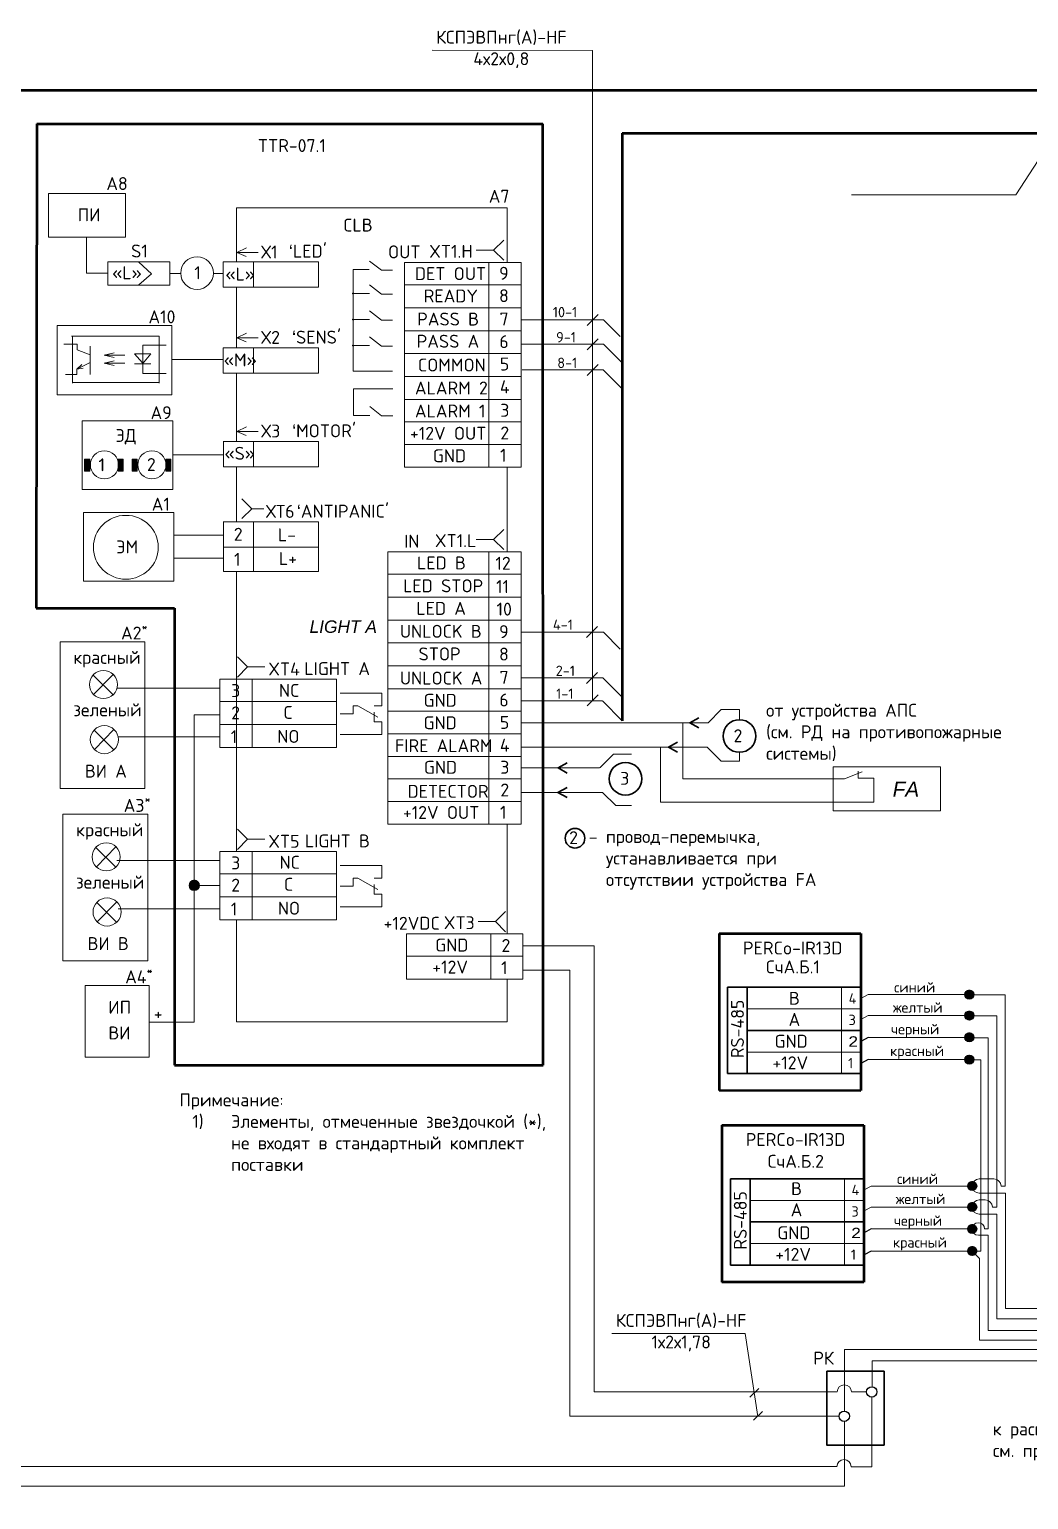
# Model space of a CAD drawing. Header units: millimetres. Extents: x -197802 to 287448, y -91833 to 169529.
# Drawn here: x 58211 to 77541, y 141078 to 169529 of the extents above; entities that cross this region are included whole.
import ezdxf

# ---------------------------------------------------------------- set-up
doc = ezdxf.new("R2010")
doc.units = ezdxf.units.MM
doc.linetypes.add('IMPORT-IMPORT-DASHED', pattern=[19.05, 12.7, -6.35])
doc.layers.add('СКУД', color=7, linetype='Continuous')
doc.layers.add('Слой 1', color=7, linetype='Continuous')
doc.styles.add('79', font='ariali.ttf', dxfattribs={"height": 1})
doc.styles.get("Standard").update_dxf_attribs({"font": 'arial.ttf'})

msp = doc.modelspace()

# ---------------------------------------------------------------- hatches: boundary and pattern name
at = {"layer": 'СКУД', "lineweight": 18, "true_color": 0x000000}
h = msp.add_hatch(color=18, dxfattribs=at)
h.dxf.hatch_style = 2
h.paths.add_polyline_path([(59377, 160980), (59279, 160980), (59279, 161213), (59377, 161213)])
h = msp.add_hatch(color=18, dxfattribs=at)
h.dxf.hatch_style = 2
h.paths.add_polyline_path([(60027, 160980), (59929, 160980), (59929, 161213), (60027, 161213)])
h = msp.add_hatch(color=18, dxfattribs=at)
h.dxf.hatch_style = 2
h.paths.add_polyline_path([(60296, 160980), (60198, 160980), (60198, 161213), (60296, 161213)])
h = msp.add_hatch(color=18, dxfattribs=at)
h.dxf.hatch_style = 2
h.paths.add_polyline_path([(60946, 160980), (60848, 160980), (60848, 161213), (60946, 161213)])
h = msp.add_hatch(dxfattribs=at)
h.set_pattern_fill('ANGLE', color=18, scale=0.924)
h.set_pattern_definition([(0, (29425.353, 194627.0783), (0, 6.45414), [4.69392, -1.76022]), (90, (29425.353, 194627.0783), (-6.45414, 4e-16), [4.69392, -1.76022])])
h.paths.add_polyline_path([(61300, 152963), (61400, 152963), (61501, 152963, -0.999967)])
h.paths.add_polyline_path([(61400, 153064, -0.414214), (61501, 152963), (61400, 152963)])
h.paths.add_polyline_path([(61400, 153064), (61400, 152963), (61300, 152963, -0.414233)])
h = msp.add_hatch(dxfattribs=at)
h.set_pattern_fill('ANGLE', color=18, scale=0.8)
h.set_pattern_definition([(0, (55932.6585, 186924.544), (0, 5.588), [4.064, -1.524]), (90, (55932.6585, 186924.544), (-5.588, 3e-16), [4.064, -1.524])])
h.paths.add_polyline_path([(76308, 150852), (76395, 150852), (76482, 150852, -0.999967)])
h.paths.add_polyline_path([(76395, 150939, -0.414214), (76482, 150852), (76395, 150852)])
h.paths.add_polyline_path([(76395, 150939), (76395, 150852), (76308, 150852, -0.414233)])
h = msp.add_hatch(dxfattribs=at)
h.set_pattern_fill('ANGLE', color=18, scale=0.8)
h.set_pattern_definition([(0, (55932.6585, 186518.299), (0, 5.588), [4.064, -1.524]), (90, (55932.6585, 186518.299), (-5.588, 3e-16), [4.064, -1.524])])
h.paths.add_polyline_path([(76308, 150446), (76395, 150446), (76482, 150446, -0.999967)])
h.paths.add_polyline_path([(76395, 150533, -0.414214), (76482, 150446), (76395, 150446)])
h.paths.add_polyline_path([(76395, 150533), (76395, 150446), (76308, 150446, -0.414233)])
h = msp.add_hatch(dxfattribs=at)
h.set_pattern_fill('ANGLE', color=18, scale=0.8)
h.set_pattern_definition([(0, (55932.6585, 186094.532), (0, 5.588), [4.064, -1.524]), (90, (55932.6585, 186094.532), (-5.588, 3e-16), [4.064, -1.524])])
h.paths.add_polyline_path([(76308, 150022), (76395, 150022), (76482, 150022, -0.999967)])
h.paths.add_polyline_path([(76395, 150109, -0.414214), (76482, 150022), (76395, 150022)])
h.paths.add_polyline_path([(76395, 150109), (76395, 150022), (76308, 150022, -0.414233)])
h = msp.add_hatch(dxfattribs=at)
h.set_pattern_fill('ANGLE', color=18, scale=0.8)
h.set_pattern_definition([(0, (55932.6585, 185666.9925), (0, 5.588), [4.064, -1.524]), (90, (55932.6585, 185666.9925), (-5.588, 3e-16), [4.064, -1.524])])
h.paths.add_polyline_path([(76308, 149594), (76395, 149594), (76482, 149594, -0.999967)])
h.paths.add_polyline_path([(76395, 149681, -0.414214), (76482, 149594), (76395, 149594)])
h.paths.add_polyline_path([(76395, 149681), (76395, 149594), (76308, 149594, -0.414233)])
h = msp.add_hatch(dxfattribs=at)
h.set_pattern_fill('ANGLE', color=18, scale=0.8)
h.set_pattern_definition([(0, (55987.561, 183218.6275), (0, 5.588), [4.064, -1.524]), (90, (55987.561, 183218.6275), (-5.588, 3e-16), [4.064, -1.524])])
h.paths.add_polyline_path([(76363, 147146), (76450, 147146), (76537, 147146, -0.999967)])
h.paths.add_polyline_path([(76450, 147233, -0.414214), (76537, 147146), (76450, 147146)])
h.paths.add_polyline_path([(76450, 147233), (76450, 147146), (76363, 147146, -0.414233)])
h = msp.add_hatch(dxfattribs=at)
h.set_pattern_fill('ANGLE', color=18, scale=0.8)
h.set_pattern_definition([(0, (55987.561, 182812.382), (0, 5.588), [4.064, -1.524]), (90, (55987.561, 182812.382), (-5.588, 3e-16), [4.064, -1.524])])
h.paths.add_polyline_path([(76363, 146740), (76450, 146740), (76537, 146740, -0.999967)])
h.paths.add_polyline_path([(76450, 146827, -0.414214), (76537, 146740), (76450, 146740)])
h.paths.add_polyline_path([(76450, 146827), (76450, 146740), (76363, 146740, -0.414233)])
h = msp.add_hatch(dxfattribs=at)
h.set_pattern_fill('ANGLE', color=18, scale=0.8)
h.set_pattern_definition([(0, (55987.561, 182388.6154), (0, 5.588), [4.064, -1.524]), (90, (55987.561, 182388.6154), (-5.588, 3e-16), [4.064, -1.524])])
h.paths.add_polyline_path([(76363, 146316), (76450, 146316), (76537, 146316, -0.999967)])
h.paths.add_polyline_path([(76450, 146403, -0.414214), (76537, 146316), (76450, 146316)])
h.paths.add_polyline_path([(76450, 146403), (76450, 146316), (76363, 146316, -0.414233)])
h = msp.add_hatch(dxfattribs=at)
h.set_pattern_fill('ANGLE', color=18, scale=0.8)
h.set_pattern_definition([(0, (55987.561, 181961.076), (0, 5.588), [4.064, -1.524]), (90, (55987.561, 181961.076), (-5.588, 3e-16), [4.064, -1.524])])
h.paths.add_polyline_path([(76363, 145888), (76450, 145888), (76537, 145888, -0.999967)])
h.paths.add_polyline_path([(76450, 145976, -0.414214), (76537, 145888), (76450, 145888)])
h.paths.add_polyline_path([(76450, 145976), (76450, 145888), (76363, 145888, -0.414233)])

# ---------------------------------------------------------------- linework, layer by layer
at = {"lineweight": 18}
for p, q in [((62218, 166079), (67453, 166079)), ((67722, 165021), (67722, 161059)), ((67453, 161059), (67453, 159422)), ((65144, 159422), (65144, 154150)), ((67722, 159422), (67722, 154150)), ((61898, 156957), (61898, 156076)), ((62218, 156957), (62218, 153623)), ((61898, 156512), (61898, 155631)), ((67453, 154150), (67453, 152030)), ((61898, 153623), (61898, 152741)), ((61898, 153178), (61898, 152296)), ((62218, 152296), (62218, 150322)), ((67760, 152029), (67760, 151148)), ((67453, 151148), (67454, 150322)), ((62218, 150322), (67454, 150322))]:
    msp.add_line(p, q, dxfattribs=at)
at = {"lineweight": 50}
for p, q in [((71553, 152030), (71553, 148993)), ((74298, 152030), (74298, 148993)), ((71608, 148324), (71608, 145287)), ((74353, 148324), (74353, 145287))]:
    msp.add_line(p, q, dxfattribs=at)
at = {"lineweight": 18}
for points in [[(66001, 169126), (69102, 169118), (69102, 156548)], [(74116, 166326), (77294, 166326), (78076, 167526)], [(69481, 144293), (72057, 144293), (72306, 142688)], [(73981, 142591), (73981, 142594)]]:
    msp.add_lwpolyline(points, dxfattribs=at)
for points in [[(60072, 165507), (58579, 165507), (58579, 166355), (60072, 166355)], [(58747, 163798), (60969, 163798), (60969, 162460), (58747, 162460)], [(60984, 160623), (59232, 160623), (59232, 161951), (60984, 161951)], [(61007, 158853), (59255, 158853), (59255, 160181), (61007, 160181)], [(58808, 157678), (60447, 157678), (60447, 154837), (58808, 154837)], [(58860, 154343), (60499, 154343), (60499, 151502), (58860, 151502)], [(59290, 151026), (60527, 151026), (60527, 149643), (59290, 149643)]]:
    msp.add_lwpolyline(points, close=True, dxfattribs=at)
at = {"layer": 'СКУД', "lineweight": 53}
for p, q in [((58352, 167700), (58344, 158326)), ((69677, 167524), (69677, 156149)), ((58344, 158326), (61015, 158326)), ((61015, 158326), (61015, 149482)), ((61015, 149482), (68153, 149482))]:
    msp.add_line(p, q, dxfattribs=at)
at = {"layer": 'СКУД', "color": 18, "lineweight": 18, "true_color": 0x000000}
for p, q in [((61962, 165019), (61962, 165029)), ((61962, 164549), (61962, 164539)), ((61962, 164539), (61964, 164539)), ((62545, 164559), (62545, 164539)), ((69212, 164014), (69000, 163801)), ((61962, 163359), (61962, 163369)), ((69212, 163544), (69000, 163331)), ((69212, 163044), (69000, 162831)), ((61962, 162888), (61962, 162879)), ((61962, 162879), (61964, 162879)), ((62545, 162898), (62545, 162879)), ((61963, 161547), (61963, 161557)), ((61963, 161076), (61963, 161067)), ((61963, 161067), (61964, 161067)), ((62546, 161086), (62546, 161067)), ((61965, 159991), (61965, 160001)), ((61965, 159521), (61965, 159530)), ((61965, 159521), (61965, 159511)), ((61965, 159511), (61966, 159511)), ((62548, 159530), (62548, 159511)), ((61965, 159050), (61965, 159040)), ((61965, 159040), (61966, 159040)), ((62548, 159060), (62548, 159040)), ((69202, 157974), (68990, 157761)), ((69202, 157084), (68990, 156871)), ((69212, 156654), (69000, 156441)), ((70987, 156110), (67725, 156110)), ((70575, 155639), (67724, 155639)), ((68439, 155236), (67722, 155236)), ((68436, 154762), (67719, 154762)), ((74439, 150022), (74306, 149949)), ((76395, 150022), (74439, 150022)), ((74494, 146316), (74361, 146243)), ((76450, 146316), (74494, 146316)), ((72321, 143227), (72151, 143058)), ((72391, 142782), (72221, 142613))]:
    msp.add_line(p, q, dxfattribs=at)
at = {"layer": 'СКУД', "color": 7, "lineweight": 20}
for p, q in [((70851, 156110), (70851, 155023)), ((70419, 155639), (70421, 155639)), ((71340, 155620), (71320, 155639)), ((68821, 155236), (69242, 155236)), ((69254, 155248), (69242, 155236)), ((70851, 155023), (70862, 155023)), ((70882, 155023), (70862, 155023)), ((69859, 154507), (69553, 154507))]:
    msp.add_line(p, q, dxfattribs=at)
at = {"layer": 'СКУД', "color": 7, "linetype": 'IMPORT-IMPORT-DASHED', "lineweight": 15}
for p, q in [((70987, 156110), (70851, 156110)), ((71947, 156188), (71947, 156171)), ((70575, 155639), (70421, 155639))]:
    msp.add_line(p, q, dxfattribs=at)
at = {"layer": 'СКУД', "color": 7, "lineweight": 18}
msp.add_line((74548, 154572), (74548, 154705), dxfattribs=at)
at = {"layer": 'СКУД', "color": 5, "lineweight": 18}
for p, q in [((74439, 150852), (74306, 150779)), ((74439, 150852), (74306, 150779)), ((76395, 150852), (74439, 150852)), ((76448, 150844), (77090, 150844)), ((77090, 150844), (77090, 150641)), ((77090, 150641), (77090, 147145)), ((74494, 147146), (74361, 147073)), ((74494, 147146), (74361, 147073)), ((76450, 147146), (74494, 147146)), ((76588, 147283), (76870, 147283)), ((77008, 147145), (77090, 147145)), ((76588, 147008), (76870, 147008)), ((77092, 146942), (77092, 144777)), ((83135, 144776), (77092, 144777))]:
    msp.add_line(p, q, dxfattribs=at)
at = {"layer": 'СКУД', "color": 40, "lineweight": 18, "true_color": 0xf8d731}
for p, q in [((74439, 150446), (74306, 150373)), ((76212, 150446), (76395, 150446)), ((76588, 146876), (76703, 146876)), ((74494, 146740), (74361, 146667)), ((76267, 146740), (76450, 146740)), ((76588, 146602), (76870, 146602)), ((76841, 146739), (76925, 146739)), ((76870, 146602), (76925, 146602)), ((76925, 146602), (76925, 144577)), ((76925, 146602), (76925, 146597)), ((83135, 144577), (76924, 144577))]:
    msp.add_line(p, q, dxfattribs=at)
at = {"layer": 'СКУД', "color": 18, "true_color": 0x000000}
for p, q in [((74439, 150022), (74306, 149949)), ((74494, 146316), (74361, 146243))]:
    msp.add_line(p, q, dxfattribs=at)
at = {"layer": 'СКУД', "color": 241, "lineweight": 18, "true_color": 0xf7abae}
for p, q in [((76757, 149872), (76757, 146315)), ((76757, 146315), (76690, 146315)), ((76570, 146195), (76758, 146195)), ((76758, 146195), (76758, 146173)), ((76758, 146173), (76758, 144353)), ((83135, 144353), (76758, 144353)), ((74512, 143761), (74512, 143266)), ((69138, 143162), (73838, 143162)), ((74114, 143162), (74407, 143162))]:
    msp.add_line(p, q, dxfattribs=at)
at = {"layer": 'СКУД', "color": 1}
for p, q in [((74439, 149594), (74306, 149521)), ((74494, 145888), (74361, 145815))]:
    msp.add_line(p, q, dxfattribs=at)
at = {"layer": 'СКУД', "color": 1, "lineweight": 18}
for p, q in [((76395, 149594), (76212, 149594)), ((76448, 149586), (76620, 149586)), ((76620, 149586), (76620, 149445)), ((76620, 145887), (76620, 149445)), ((76620, 145887), (76620, 146342)), ((76450, 145888), (76267, 145888)), ((76450, 145887), (76620, 145887)), ((76591, 145746), (76592, 144166)), ((73981, 142795), (73981, 143980)), ((83193, 144166), (76592, 144166)), ((68668, 142691), (73876, 142691))]:
    msp.add_line(p, q, dxfattribs=at)
at = {"layer": 'СКУД', "lineweight": 53}
for points in [[(50748, 168352), (93121, 168352), (93121, 160482)], [(58352, 167700), (68143, 167700)], [(68153, 149482), (68143, 167700)], [(69677, 167524), (92484, 167524), (92484, 161585)]]:
    msp.add_lwpolyline(points, dxfattribs=at)
at = {"layer": 'СКУД', "color": 18, "lineweight": 18, "true_color": 0x000000}
for points in [[(62218, 166079), (62218, 165030)], [(67453, 166079), (67453, 165022)], [(59316, 165509), (59316, 164813)], [(62412, 165300), (62225, 165214)], [(67387, 165452), (67191, 165256)], [(59731, 165029), (59731, 164578)], [(59731, 165029), (60927, 165029)], [(60329, 165025), (60574, 164800)], [(60927, 165029), (60927, 164578)], [(63801, 165029), (61959, 165029)], [(61962, 165019), (61962, 164549)], [(62225, 165214), (62637, 165214)], [(62225, 165214), (62403, 165137)], [(62545, 165029), (62545, 164559)], [(63801, 165029), (63801, 164539)], [(64791, 165045), (65020, 164867), (65238, 164867)], [(66857, 165256), (67191, 165256)], [(67191, 165256), (67387, 165060)], [(59316, 164813), (59712, 164813)], [(59712, 164813), (59731, 164813)], [(59712, 164813), (59731, 164813)], [(60574, 164800), (60329, 164584)], [(60927, 164808), (61131, 164808)], [(61770, 164804), (61962, 164804)], [(65238, 162913), (64472, 162913), (64472, 164885), (64782, 164885)], [(59731, 164578), (60907, 164578)], [(60907, 164578), (60927, 164578)], [(63801, 164539), (61964, 164539)], [(62218, 164539), (62218, 163369)], [(64791, 164586), (65020, 164408), (65238, 164408)], [(64472, 164419), (64791, 164419)], [(64472, 163914), (64791, 163914)], [(64791, 164081), (65020, 163903), (65238, 163903)], [(69316, 163910), (67724, 163910)], [(60722, 163593), (59028, 163593)], [(59044, 163593), (59044, 162683)], [(60722, 163593), (60722, 162683)], [(62412, 163648), (62225, 163562)], [(58879, 163440), (59134, 163440)], [(59134, 163440), (59134, 163330)], [(59134, 163330), (59389, 163232)], [(59385, 163397), (59385, 162848)], [(60404, 163421), (60859, 163421)], [(60404, 163421), (60404, 162872)], [(63801, 163368), (61959, 163369)], [(61962, 163359), (61962, 162888)], [(62225, 163562), (62637, 163562)], [(62225, 163562), (62403, 163485)], [(62545, 163369), (62545, 162898)], [(63801, 163368), (63801, 162878)], [(64472, 163410), (64791, 163410)], [(64791, 163578), (65020, 163399), (65238, 163399)], [(69316, 163440), (67724, 163440)], [(59130, 162954), (59373, 163076)], [(59130, 162954), (59224, 163044)], [(59848, 163268), (59659, 163225)], [(59848, 163177), (59659, 163225)], [(59848, 163115), (59659, 163072)], [(59848, 163028), (59659, 163072)], [(60055, 163225), (59691, 163225)], [(60055, 163072), (59691, 163072)], [(60244, 163248), (60557, 163248)], [(60244, 163248), (60401, 163076)], [(60244, 163056), (60561, 163056)], [(60557, 163248), (60401, 163060)], [(60973, 163143), (61962, 163143)], [(58907, 162848), (59130, 162848)], [(59130, 162954), (59248, 162974)], [(59130, 162848), (59130, 162954)], [(60404, 162872), (60859, 162872)], [(63801, 162878), (61964, 162879)], [(62218, 162878), (62218, 161557)], [(69316, 162941), (67746, 162941)], [(60722, 162699), (59060, 162699)], [(64797, 162059), (64478, 162059), (64478, 162576), (65243, 162576)], [(64797, 162229), (65025, 162051), (65243, 162051)], [(62413, 161836), (62226, 161750)], [(62226, 161750), (62638, 161750)], [(62226, 161750), (62404, 161673)], [(63802, 161557), (61959, 161557)], [(61963, 161547), (61963, 161076)], [(62546, 161557), (62546, 161086)], [(63802, 161557), (63802, 161066)], [(59377, 160980), (59279, 160980), (59279, 161213), (59377, 161213), (59377, 160980)], [(60027, 160980), (59929, 160980), (59929, 161213), (60027, 161213), (60027, 160980)], [(60296, 160980), (60198, 160980), (60198, 161213), (60296, 161213), (60296, 160980)], [(60946, 160980), (60848, 160980), (60848, 161213), (60946, 161213), (60946, 160980)], [(60984, 161294), (61965, 161294)], [(63802, 161066), (61964, 161067)], [(62218, 161067), (62218, 160001)], [(62323, 160443), (62519, 160247)], [(62519, 160257), (62323, 160061)], [(62749, 160252), (62494, 160252)], [(63804, 160001), (61961, 160001)], [(61965, 159991), (61965, 159521)], [(62548, 160001), (62548, 159530)], [(63804, 160001), (63804, 159511)], [(61011, 159740), (61965, 159740)], [(66857, 159657), (67191, 159657)], [(67387, 159853), (67191, 159657)], [(67191, 159657), (67387, 159461)], [(61965, 159521), (61965, 159050)], [(63804, 159511), (61966, 159511)], [(62548, 159530), (62548, 159060)], [(63804, 159530), (63804, 159040)], [(61011, 159294), (61965, 159294)], [(63804, 159040), (61966, 159040)], [(62218, 159040), (62218, 156957)], [(69318, 157862), (67726, 157862)], [(62234, 157388), (62430, 157192)], [(62430, 157192), (62234, 156996)], [(62763, 157192), (62430, 157192)], [(59446, 157033), (59835, 156645)], [(59830, 157047), (59453, 156660)], [(61901, 156778), (59905, 156778)], [(69307, 156983), (67715, 156983)], [(65032, 156682), (64222, 156682)], [(65032, 156437), (65032, 156682)], [(69294, 156538), (67724, 156538)], [(61896, 156267), (61400, 156267)], [(61400, 150320), (61400, 156267)], [(64474, 156285), (64222, 156285)], [(64474, 156437), (64474, 156285)], [(64566, 156437), (64474, 156437)], [(64566, 156437), (64474, 156437)], [(64949, 156217), (64566, 156437)], [(64884, 156437), (65032, 156437)], [(64884, 156437), (65032, 156437)], [(64884, 156131), (64884, 156315)], [(59463, 155968), (59852, 155579)], [(59847, 155981), (59470, 155594)], [(64884, 156131), (65032, 156131)], [(64884, 156131), (65032, 156131)], [(65032, 156131), (65032, 155887)], [(61899, 155842), (59926, 155842)], [(65032, 155887), (64222, 155887)], [(62234, 154053), (62430, 153857)], [(59499, 153698), (59888, 153310)], [(59883, 153712), (59506, 153324)], [(62430, 153857), (62234, 153661)], [(62763, 153857), (62430, 153857)], [(61901, 153444), (59905, 153444)], [(65032, 153348), (64222, 153348)], [(64474, 153103), (64474, 152950)], [(64566, 153103), (64474, 153103)], [(64566, 153103), (64474, 153103)], [(64949, 152883), (64566, 153103)], [(64884, 153103), (65032, 153103)], [(64884, 153103), (65032, 153103)], [(65032, 153103), (65032, 153348)], [(61898, 152961), (61401, 152961)], [(64474, 152950), (64222, 152950)], [(64884, 152797), (64884, 152981)], [(64884, 152797), (65032, 152797)], [(64884, 152797), (65032, 152797)], [(65032, 152797), (65032, 152552)], [(59516, 152632), (59905, 152244)], [(59900, 152646), (59523, 152259)], [(61899, 152508), (59926, 152508)], [(65032, 152552), (64222, 152552)], [(66895, 152264), (67228, 152264)], [(67424, 152460), (67228, 152264)], [(67228, 152264), (67424, 152068)], [(61400, 150320), (60527, 150320)], [(74439, 150022), (76212, 150022)], [(74494, 146316), (76267, 146316)]]:
    msp.add_lwpolyline(points, dxfattribs=at)
at = {"layer": 'СКУД', "color": 7, "lineweight": 18}
for points in [[(67099, 165021), (67099, 164584)], [(65470, 164584), (67722, 164584)], [(67099, 164584), (67099, 164139)], [(67099, 164139), (67099, 163694)], [(67099, 163694), (67099, 163258)], [(67099, 163258), (67099, 162813)], [(67099, 162813), (67099, 162368)], [(67099, 162368), (67099, 161932)], [(67099, 161932), (67099, 161495)], [(67096, 161495), (67096, 161059)], [(67099, 159422), (67099, 158985)], [(65144, 158985), (67722, 158985)], [(67099, 158985), (67099, 158540)], [(67099, 158540), (67099, 158095)], [(67099, 158095), (67099, 157659)], [(67099, 157659), (67099, 157214)], [(67099, 157214), (67099, 156769)], [(62521, 156957), (62521, 156521)], [(67099, 156769), (67099, 156333)], [(64150, 156521), (61898, 156521)], [(62521, 156521), (62521, 156076)], [(67099, 156333), (67099, 155896)], [(62521, 156076), (62521, 155631)], [(67096, 155896), (67099, 155023)], [(67099, 155023), (67099, 154587)], [(70882, 155023), (73675, 155023)], [(73675, 155023), (73980, 155023)], [(74548, 155009), (74548, 155039)], [(67096, 154587), (67096, 154150)], [(70421, 154572), (74548, 154572)], [(62521, 153623), (62521, 153186)], [(64150, 153186), (61898, 153186)], [(62521, 153186), (62521, 152741)], [(62521, 152741), (62521, 152296)], [(67137, 152029), (67137, 151593)], [(65508, 151593), (67760, 151593)], [(67137, 151593), (67137, 151148)]]:
    msp.add_lwpolyline(points, dxfattribs=at)
at = {"layer": 'СКУД', "color": 7, "lineweight": 20}
for points in [[(69638, 163585), (69316, 163910)], [(69676, 163075), (69315, 163440)], [(69697, 162553), (69314, 162940)], [(69640, 157537), (69318, 157862)], [(69668, 156618), (69307, 156983)], [(69678, 156150), (69296, 156537)], [(71340, 156110), (71595, 156365)], [(71595, 156365), (71947, 156365)], [(71947, 156188), (71947, 156365)], [(70987, 156110), (71340, 156110)], [(70421, 155639), (70421, 154572)], [(70575, 155639), (71320, 155639)], [(69254, 155248), (69509, 155503)], [(69509, 155503), (69862, 155503)], [(71340, 155620), (71595, 155365)], [(71595, 155365), (71947, 155365)], [(71947, 155365), (71947, 155539)], [(68439, 155236), (68821, 155236)], [(68436, 154762), (69298, 154762)], [(69298, 154762), (69553, 154507)]]:
    msp.add_lwpolyline(points, dxfattribs=at)
at = {"layer": 'СКУД', "color": 7, "lineweight": 30}
for points in [[(70987, 156110), (71163, 156208)], [(70987, 156110), (71163, 156012)], [(70575, 155639), (70752, 155737)], [(70575, 155639), (70752, 155541)], [(68439, 155236), (68615, 155334)], [(68439, 155236), (68615, 155137)], [(68436, 154762), (68612, 154860)], [(68436, 154762), (68612, 154664)]]:
    msp.add_lwpolyline(points, dxfattribs=at)
at = {"layer": 'СКУД', "color": 7, "lineweight": 50}
for points in [[(71553, 152030), (74296, 152030)], [(74296, 148991), (71553, 148992)], [(71608, 148324), (74351, 148324)], [(74351, 145285), (71608, 145286)]]:
    msp.add_lwpolyline(points, dxfattribs=at)
at = {"layer": 'СКУД', "color": 241, "lineweight": 18, "true_color": 0xf7abae}
for points in [[(73835, 141716), (73835, 141716), (50207, 141716), (50207, 151826), (48831, 151826)], [(67760, 151793), (69138, 151793)], [(69138, 151793), (69138, 143162)], [(76448, 150014), (76757, 150014), (76757, 149872)], [(88160, 141081), (88160, 143761), (74512, 143761)], [(74509, 143060), (74509, 141714), (74112, 141714)]]:
    msp.add_lwpolyline(points, dxfattribs=at)
at = {"layer": 'СКУД', "color": 1, "lineweight": 18}
for points in [[(73981, 142594), (73981, 141335), (49746, 141335), (49746, 151325), (48826, 151325)], [(67760, 151323), (68668, 151323)], [(68668, 151323), (68668, 142691)], [(74439, 149594), (76212, 149594)], [(74494, 145888), (76267, 145888)], [(76450, 145887), (76591, 145746)], [(88673, 141078), (88673, 143980), (73981, 143980)]]:
    msp.add_lwpolyline(points, dxfattribs=at)
at = {"layer": 'СКУД', "color": 7, "lineweight": 35}
for points in [[(71718, 150993), (71718, 149321)], [(71718, 150993), (74285, 150993)], [(72099, 150157), (72099, 150988)], [(71904, 150543), (71904, 150536)], [(72099, 150157), (74285, 150157)], [(74285, 150157), (72099, 150157)], [(72099, 149321), (72099, 150152)], [(74285, 149321), (71718, 149321)], [(71773, 147287), (71773, 145616)], [(71773, 147287), (74340, 147287)], [(72154, 146451), (72154, 147283)], [(71959, 146837), (71959, 146830)], [(72154, 146451), (74340, 146451)], [(74340, 146451), (72154, 146451)], [(72154, 145615), (72154, 146447)], [(74340, 145616), (71773, 145616)]]:
    msp.add_lwpolyline(points, dxfattribs=at)
at = {"layer": 'СКУД', "color": 7, "lineweight": 9}
for points in [[(73923, 150994), (73923, 150163)], [(74285, 150573), (72102, 150573)], [(73923, 150158), (73923, 149327)], [(74285, 149737), (72102, 149737)], [(73978, 147288), (73978, 146457)], [(74340, 146867), (72157, 146867)], [(73978, 146452), (73978, 145621)], [(74340, 146031), (72157, 146031)]]:
    msp.add_lwpolyline(points, dxfattribs=at)
at = {"layer": 'СКУД', "color": 5, "lineweight": 18}
for points in [[(74439, 150852), (76212, 150852)], [(74494, 147146), (76267, 147146)], [(77008, 147145), (77090, 147145)], [(76870, 147008), (77092, 147008), (77092, 146942)]]:
    msp.add_lwpolyline(points, dxfattribs=at)
at = {"layer": 'СКУД', "color": 40, "lineweight": 18, "true_color": 0xf8d731}
for points in [[(74439, 150446), (76212, 150446)], [(76448, 150437), (76925, 150437)], [(76925, 146739), (76925, 150437), (76924, 150437)], [(74494, 146740), (76267, 146740)]]:
    msp.add_lwpolyline(points, dxfattribs=at)
at = {"layer": 'СКУД', "color": 7, "lineweight": 35}
msp.add_lwpolyline([(73635, 143563), (74746, 143563), (74746, 142133), (73635, 142133)], close=True, dxfattribs=at)
at = {"layer": 'СКУД', "color": 18, "lineweight": 18, "true_color": 0x000000}
for radius in [101, 34.3]:
    msp.add_circle((61400, 152963), radius, dxfattribs=at)
at = {"layer": 'СКУД', "color": 18, "true_color": 0x000000}
for centre, radius in [((76395, 150852), 87.1), ((76395, 150446), 87.1), ((76395, 150022), 87.1), ((76395, 149594), 87.1), ((76450, 147146), 87.1), ((76450, 146740), 87.1), ((76450, 146316), 87.1), ((76450, 145888), 87.1), ((74507, 143162), 101), ((73976, 142691), 101)]:
    msp.add_circle(centre, radius, dxfattribs=at)
at = {"layer": 'СКУД', "color": 7, "lineweight": 18}
for centre in [(76395, 150852), (76395, 150446), (76395, 150022), (76395, 149594), (76450, 147146), (76450, 146740), (76450, 146316), (76450, 145888)]:
    msp.add_circle(centre, 29.7, dxfattribs=at)
at = {"layer": 'СКУД', "color": 5, "lineweight": 18}
for centre, start, end in [((76588, 147145), 90, 180), ((76588, 147146), 180, 270), ((76870, 147145), 0, 90)]:
    msp.add_arc(centre, 138, start, end, dxfattribs=at)
at = {"layer": 'СКУД', "color": 40, "lineweight": 18, "true_color": 0xf8d731}
for centre, start, end in [((76588, 146739), 90, 180), ((76703, 146739), 0, 90), ((76588, 146740), 180, 270)]:
    msp.add_arc(centre, 138, start, end, dxfattribs=at)
at = {"layer": 'СКУД', "color": 241, "lineweight": 18, "true_color": 0xf7abae}
for centre, radius, start, end in [((76570, 146315), 120, 0, 180), ((76570, 146315), 120, 180, 270), ((73976, 143162), 138, 0, 180), ((73971, 141714), 138, 0, 180)]:
    msp.add_arc(centre, radius, start, end, dxfattribs=at)
at = {"layer": 'СКУД', "color": 18, "lineweight": 18, "true_color": 0x000000}
for points in [[(61770, 164813), (61770, 164639), (61629, 164497), (61454, 164497), (61279, 164497), (61138, 164639), (61138, 164813), (61138, 164988), (61279, 165129), (61454, 165129), (61629, 165129), (61770, 164988), (61770, 164813)], [(64484, 164419), (64484, 164413), (64479, 164409), (64472, 164409), (64466, 164409), (64461, 164413), (64461, 164419), (64461, 164424), (64466, 164429), (64472, 164429), (64479, 164429), (64484, 164424), (64484, 164419)], [(64484, 163914), (64484, 163908), (64479, 163904), (64472, 163904), (64466, 163904), (64461, 163908), (64461, 163914), (64461, 163919), (64466, 163923), (64472, 163923), (64479, 163923), (64484, 163919), (64484, 163914)], [(64484, 163410), (64484, 163405), (64479, 163400), (64472, 163400), (64466, 163400), (64461, 163405), (64461, 163410), (64461, 163415), (64466, 163420), (64472, 163420), (64479, 163420), (64484, 163415), (64484, 163410)], [(59934, 161102), (59934, 160952), (59812, 160830), (59662, 160830), (59511, 160830), (59390, 160952), (59390, 161102), (59390, 161253), (59511, 161374), (59662, 161374), (59812, 161374), (59934, 161253), (59934, 161102)], [(60853, 161102), (60853, 160952), (60731, 160830), (60581, 160830), (60430, 160830), (60309, 160952), (60309, 161102), (60309, 161253), (60430, 161374), (60581, 161374), (60731, 161374), (60853, 161253), (60853, 161102)], [(60704, 159508), (60704, 159166), (60423, 158890), (60076, 158890), (59730, 158890), (59449, 159166), (59449, 159508), (59449, 159849), (59730, 160125), (60076, 160125), (60423, 160125), (60704, 159849), (60704, 159508)], [(59916, 156851), (59916, 156701), (59794, 156579), (59644, 156579), (59494, 156579), (59372, 156701), (59372, 156851), (59372, 157001), (59494, 157123), (59644, 157123), (59794, 157123), (59916, 157001), (59916, 156851)], [(59933, 155785), (59933, 155635), (59811, 155513), (59661, 155513), (59511, 155513), (59389, 155635), (59389, 155785), (59389, 155935), (59511, 156057), (59661, 156057), (59811, 156057), (59933, 155935), (59933, 155785)], [(59969, 153516), (59969, 153365), (59847, 153244), (59697, 153244), (59547, 153244), (59425, 153365), (59425, 153516), (59425, 153666), (59547, 153788), (59697, 153788), (59847, 153788), (59969, 153666), (59969, 153516)], [(59986, 152450), (59986, 152299), (59864, 152178), (59714, 152178), (59563, 152178), (59442, 152299), (59442, 152450), (59442, 152600), (59563, 152722), (59714, 152722), (59864, 152722), (59986, 152600), (59986, 152450)]]:
    msp.add_open_spline(points, degree=3, knots=[0, 0, 0, 0, 1, 1, 1, 2, 2, 2, 3, 3, 3, 4, 4, 4, 4], dxfattribs=at)
at = {"layer": 'СКУД', "color": 7, "lineweight": 30}
for points, knots in [([(72264, 155855), (72264, 155680), (72122, 155539), (71947, 155539), (71773, 155539), (71631, 155680), (71631, 155855), (71631, 156030), (71773, 156171), (71947, 156171), (72122, 156171), (72264, 156030), (72264, 155855)], [0, 0, 0, 0, 1, 1, 1, 2, 2, 2, 3, 3, 3, 4, 4, 4, 4]), ([(70060, 155028), (70060, 154853), (69918, 154711), (69744, 154711), (69569, 154711), (69428, 154853), (69428, 155028), (69428, 155202), (69569, 155344), (69744, 155344), (69918, 155344), (70060, 155202), (70060, 155028)], [0, 0, 0, 0, 1, 1, 1, 2, 2, 2, 3, 3, 3, 4, 4, 4, 4]), ([(68956, 153877), (68956, 153772), (68871, 153687), (68766, 153687), (68766, 153687), (68661, 153687), (68576, 153772), (68576, 153877), (68576, 153877), (68576, 153982), (68661, 154067), (68766, 154067), (68766, 154067), (68871, 154067), (68956, 153982), (68956, 153877)], [0, 0, 0, 0, 0.2, 0.2, 0.2, 0.2, 0.4, 0.4, 0.4, 0.4, 0.6, 0.6, 0.6, 0.6, 1, 1, 1, 1])]:
    msp.add_open_spline(points, degree=3, knots=knots, dxfattribs=at)
at = {"layer": 'СКУД', "color": 7, "lineweight": 18}
for points in [[(75839, 155260), (75839, 155260), (73760, 155260), (73760, 155260)], [(73760, 155260), (73760, 155260), (73760, 154410), (73760, 154410)], [(74322, 155160), (74322, 155160), (73980, 155023), (73980, 155023)], [(74244, 155039), (74244, 155039), (74244, 155174), (74244, 155174)], [(75839, 154410), (75839, 154410), (75839, 155260), (75839, 155260)], [(74244, 155039), (74244, 155039), (74548, 155039), (74548, 155039)], [(74548, 155009), (74548, 155009), (74548, 154804), (74548, 154705)], [(73760, 154410), (73760, 154410), (75839, 154410), (75839, 154410)]]:
    msp.add_open_spline(points, degree=3, dxfattribs=at)
at = {"layer": 'СКУД', "color": 7, "lineweight": 20}
msp.add_open_spline([(69051, 153877), (69051, 153877), (69182, 153877), (69182, 153877)], degree=3, dxfattribs=at)
at = {"layer": 'Слой 1', "color": 7, "lineweight": 9}
for points in [[(67722, 165021), (65470, 165021)], [(65470, 164584), (65470, 165021)], [(65470, 164139), (65470, 164584)], [(65470, 163694), (65470, 164139)], [(65470, 164139), (67722, 164139)], [(67722, 163694), (65470, 163694)], [(65470, 163258), (65470, 163694)], [(67722, 163258), (65470, 163258)], [(65470, 162813), (65470, 163258)], [(65470, 162368), (65470, 162813)], [(65470, 162813), (67722, 162813)], [(67722, 162368), (65470, 162368)], [(65470, 161932), (65470, 162368)], [(65470, 161059), (65470, 161932)], [(65470, 161932), (67722, 161932)], [(65467, 161495), (67722, 161495)], [(67722, 161495), (65470, 161495)], [(67722, 161059), (65470, 161059)], [(67722, 159422), (65144, 159422)], [(65145, 158540), (67722, 158540)], [(67722, 158095), (65143, 158095)], [(67722, 157659), (65146, 157659)], [(65144, 157214), (67722, 157214)], [(61898, 156957), (64150, 156957)], [(64150, 156521), (64150, 156957)], [(67722, 156769), (65144, 156769)], [(64150, 156076), (64150, 156521)], [(65143, 156333), (67722, 156333)], [(64150, 156076), (61898, 156076)], [(64150, 155631), (64150, 156076)], [(64150, 155631), (61898, 155631)], [(65144, 155896), (67722, 155896)], [(67722, 155896), (65470, 155896)], [(67722, 155460), (65145, 155460)], [(65143, 155023), (67722, 155023)], [(67722, 154587), (65148, 154587)], [(65467, 154587), (67722, 154587)], [(67722, 154150), (65145, 154150)], [(61898, 153623), (64150, 153623)], [(64150, 153186), (64150, 153623)], [(64150, 152741), (64150, 153186)], [(64150, 152741), (61898, 152741)], [(64150, 152296), (64150, 152741)], [(64150, 152296), (61898, 152296)], [(67760, 152029), (65508, 152029)], [(65508, 151593), (65508, 152029)], [(65508, 151148), (65508, 151593)], [(65508, 151148), (67760, 151148)]]:
    msp.add_lwpolyline(points, dxfattribs=at)

# ---------------------------------------------------------------- texts
at = {"color": 32, "lineweight": 18, "true_color": 0xcd6928, "char_height": 250, "attachment_point": 1}
for s, insert in [('\\pxqc;{\\fISOCPEUR|b0|i0|c204|p34;\\C7;КСПЭВПнг(А)-HF^J\\fISOCPEUR|b0|i0|c0|p34;4\\fISOCPEUR|b0|i0|c204|p34;х2х0,8}', (65696, 169503)), ('\\pxqc;{\\fISOCPEUR|b0|i0|c204|p34;\\C7;КСПЭВПнг(А)-HF^J1х2х\\fISOCPEUR|b0|i0|c0|p34;1,78}', (69176, 144670))]:
    msp.add_mtext_dynamic_manual_height_columns(s, width=3289.44, gutter_width=66.8, heights=[1225], dxfattribs=dict(at, insert=insert))
at = {"layer": 'СКУД', "color": 7, "lineweight": 18, "style": '79'}
msp.add_text('FA', height=286.7, dxfattribs=at).set_placement((74912, 154684))
at = {"layer": 'СКУД', "color": 18, "lineweight": 18, "true_color": 0x000000}
for s, insert, char_height, attachment_point in [('{\\fISOCPEUR|b0|i0|c204|p34;TTR-07.1}', (62630, 167156), 250, 7), ('{\\fISOCPEUR|b0|i0|c0|p34;A\\fISOCPEUR|b0|i0|c204|p34;8}', (59700, 166420), 250, 7), ('{\\fISOCPEUR|b0|i0|c0|p34;A7}', (67098, 166174), 250, 7), ('{\\fISOCPEUR|b0|i0|c204|p34;ПИ}', (59146, 165816), 250, 7), ('{\\fISOCPEUR|b0|i0|c0|p34;CLB}', (64281, 165617), 250, 7), ('{\\fISOCPEUR|b0|i0|c0|p34;‘LED’}', (63232, 165113), 250, 7), ('{\\fISOCPEUR|b0|i0|c0|p34;OUT}', (65150, 165098), 250, 7), ('{\\fISOCPEUR|b0|i0|c0|p34;«L»}', (59811, 164694), 250, 7), ('{\\fISOCPEUR|b0|i0|c0|p34;«L»}', (62002, 164669), 250, 7), ('{\\fISOCPEUR|b0|i0|c0|p34;DET OUT}', (65669, 164677), 250, 7), ('{\\fISOCPEUR|b0|i0|c0|p34;READY}', (65840, 164245), 250, 7), ('{\\fISOCPEUR|b0|i0|c0|p34;A\\fISOCPEUR|b0|i0|c204|p34;10}', (60515, 163841), 250, 7), ('{\\fISOCPEUR|b0|i0|c0|p34;PASS B}', (65713, 163798), 250, 7), ('{\\fISOCPEUR|b0|i0|c0|p34;‘SENS’}', (63292, 163448), 250, 7), ('{\\fISOCPEUR|b0|i0|c0|p34;PASS \\fISOCPEUR|b0|i0|c204|p34;А}', (65703, 163369), 250, 7), ('{\\fISOCPEUR|b0|i0|c0|p34;«\\fISOCPEUR|b0|i0|c204|p34;М\\fISOCPEUR|b0|i0|c0|p34;»}', (61970, 163008), 250, 7), ('{\\fISOCPEUR|b0|i0|c0|p34;COMMON}', (65726, 162909), 250, 7), ('{\\fISOCPEUR|b0|i0|c0|p34;ALARM 2}', (65669, 162464), 250, 7), ('{\\fISOCPEUR|b0|i0|c0|p34;A\\fISOCPEUR|b0|i0|c204|p34;9}', (60555, 161986), 250, 7), ('{\\fISOCPEUR|b0|i0|c0|p34;ALARM \\fISOCPEUR|b0|i0|c204|p34;1}', (65669, 162019), 250, 7), ('{\\fISOCPEUR|b0|i0|c0|p34;‘MOTOR’}', (63293, 161636), 250, 7), ('{\\fISOCPEUR|b0|i0|c204|p34;ЭД}', (59877, 161495), 250, 7), ('{\\fISOCPEUR|b0|i0|c204|p34;+12\\fISOCPEUR|b0|i0|c0|p34;V OUT}', (65574, 161588), 250, 7), ('{\\fISOCPEUR|b0|i0|c0|p34;«S»}', (61984, 161201), 250, 7), ('{\\fISOCPEUR|b0|i0|c0|p34;GND}', (66016, 161153), 250, 7), ('{\\fISOCPEUR|b0|i0|c0|p34;A\\fISOCPEUR|b0|i0|c204|p34;1}', (60578, 160216), 250, 7), ('{\\fISOCPEUR|b0|i0|c0|p34;‘ANTIPANIC’}', (63385, 160080), 250, 7), ('{\\fISOCPEUR|b0|i0|c204|p34;ЭМ}', (59891, 159390), 250, 7), ('{\\fISOCPEUR|b0|i0|c0|p34;L-}', (63017, 159623), 250, 7), ('{\\fISOCPEUR|b0|i0|c0|p34;IN}', (65461, 159499), 250, 7), ('{\\fISOCPEUR|b0|i0|c0|p34;L\\fISOCPEUR|b0|i0|c204|p34;+}', (63037, 159164), 250, 7), ('{\\fISOCPEUR|b0|i0|c0|p34;LED B}', (65710, 159079), 250, 7), ('{\\fISOCPEUR|b0|i0|c0|p34;LED STOP}', (65441, 158636), 250, 7), ('{\\fISOCPEUR|b0|i0|c0|p34;LED A}', (65697, 158199), 250, 7), ('\\A1;{\\fISOCPEUR|b0|i0|c0|p34;A\\fISOCPEUR|b0|i0|c204|p34;2\\H0.7x;\\S*^ ;}', (59984, 157722), 250, 7), ('\\fArial|b0|i1|c0|p34;\\W1;LIGHT A', (63631, 157848), 239.96, 7), ('{\\fISOCPEUR|b0|i0|c0|p34;UNLOCK B}', (65379, 157756), 250, 7), ('{\\fISOCPEUR|b0|i0|c204|p34;красный}', (59060, 157183), 250, 7), ('{\\fISOCPEUR|b0|i0|c0|p34;STOP}', (65739, 157318), 250, 7), ('{\\fISOCPEUR|b0|i0|c0|p34;LIGHT A}', (64800, 157034), 250, 9), ('{\\fISOCPEUR|b0|i0|c0|p34;UNLOCK \\fISOCPEUR|b0|i0|c204|p34;А}', (65379, 156850), 250, 7), ('{\\fISOCPEUR|b0|i0|c0|p34;NC}', (63433, 156612), 250, 9), ('{\\fISOCPEUR|b0|i0|c204|p34;зеленый}', (59061, 156236), 250, 7), ('{\\fISOCPEUR|b0|i0|c0|p34;GND}', (65838, 156421), 250, 7), ('{\\fISOCPEUR|b0|i0|c204|p34;С}', (63300, 156186), 250, 9), ('{\\fISOCPEUR|b0|i0|c0|p34;GND}', (65836, 155986), 250, 7), ('{\\fISOCPEUR|b0|i0|c0|p34;NO}', (63437, 155722), 250, 9), ('{\\fISOCPEUR|b0|i0|c0|p34;FIRE ALARM}', (65284, 155542), 250, 7), ('{\\fISOCPEUR|b0|i0|c0|p34;GND}', (65842, 155124), 250, 7), ('\\A1;{\\fISOCPEUR|b0|i0|c204|p34;ВИ А}', (59284, 155049), 250, 7), ('{\\fISOCPEUR|b0|i0|c0|p34;DETECTOR}', (65526, 154659), 250, 7), ('\\A1;{\\fISOCPEUR|b0|i0|c0|p34;A\\fISOCPEUR|b0|i0|c204|p34;3\\H0.7x;\\S*^ ;}', (60036, 154386), 250, 7), ('{\\fISOCPEUR|b0|i0|c204|p34;+12\\fISOCPEUR|b0|i0|c0|p34;V OUT}', (65437, 154250), 250, 7), ('{\\fISOCPEUR|b0|i0|c204|p34;красный}', (59113, 153847), 250, 7), ('{\\fISOCPEUR|b0|i0|c0|p34;LIGHT B}', (64800, 153700), 250, 9), ('{\\fISOCPEUR|b0|i0|c0|p34;NC}', (63443, 153286), 250, 9), ('{\\fISOCPEUR|b0|i0|c204|p34;зеленый}', (59113, 152901), 250, 7), ('{\\fISOCPEUR|b0|i0|c204|p34;С}', (63310, 152860), 250, 9), ('{\\fISOCPEUR|b0|i0|c0|p34;NO}', (63447, 152397), 250, 9), ('{\\fISOCPEUR|b0|i0|c204|p34;+12\\fISOCPEUR|b0|i0|c0|p34;VDC}', (65064, 152106), 250, 7), ('\\A1;{\\fISOCPEUR|b0|i0|c204|p34;ВИ В}', (59336, 151713), 250, 7), ('{\\fISOCPEUR|b0|i0|c0|p34;GND}', (66061, 151684), 250, 7), ('{\\fISOCPEUR|b0|i0|c204|p34;+12\\fISOCPEUR|b0|i0|c0|p34;V}', (66005, 151258), 250, 7), ('\\A1;{\\fISOCPEUR|b0|i0|c0|p34;A\\fISOCPEUR|b0|i0|c204|p34;4\\H0.7x;\\S*^ ;}', (60064, 151069), 250, 7), ('\\A1;{\\fISOCPEUR|b0|i0|c204|p34;ИП}', (59738, 150480), 250, 7), ('\\A1;{\\fISOCPEUR|b0|i0|c204|p34;+}', (60617, 150358), 250, 7), ('\\A1;{\\fISOCPEUR|b0|i0|c204|p34;ВИ}', (59739, 149984), 250, 7)]:
    msp.add_mtext(s, dxfattribs=dict(at, insert=insert, char_height=char_height, attachment_point=attachment_point))
at = {"layer": 'СКУД', "color": 7}
for s, insert, char_height, attachment_point in [('{\\fISOCPEUR|b0|i0|c0|p34;S1}', (60179, 165115), 250, 7), ('{\\fISOCPEUR|b0|i0|c204|p34;Х1}', (62694, 165096), 250, 7), ('{\\fISOCPEUR|b0|i0|c0|p34;XT\\fISOCPEUR|b0|i0|c204|p34;1.Н}', (66788, 165109), 250, 9), ('{\\fISOCPEUR|b0|i0|c0|p34;1}', (61401, 164694), 250, 7), ('{\\fISOCPEUR|b0|i0|c204|p34;9}', (67482, 164685), 250, 9), ('{\\fISOCPEUR|b0|i0|c204|p34;8}', (67486, 164251), 250, 9), ('{\\fISOCPEUR|b0|i0|c204|p34;7}', (67482, 163800), 250, 9), ('{\\fISOCPEUR|b0|i0|c204|p34;Х2}', (62694, 163444), 250, 7), ('{\\fISOCPEUR|b0|i0|c204|p34;6}', (67483, 163362), 250, 9), ('{\\fISOCPEUR|b0|i0|c204|p34;5}', (67495, 162928), 250, 9), ('{\\fISOCPEUR|b0|i0|c204|p34;4}', (67501, 162487), 250, 9), ('{\\fISOCPEUR|b0|i0|c0|p34;3}', (67497, 162033), 250, 9), ('{\\fISOCPEUR|b0|i0|c204|p34;Х3}', (62695, 161632), 250, 7), ('{\\fISOCPEUR|b0|i0|c0|p34;2}', (67493, 161594), 250, 9), ('{\\fISOCPEUR|b0|i0|c0|p34;1}', (67440, 161163), 250, 9), ('{\\fISOCPEUR|b0|i0|c0|p34;1}', (59674, 160978), 250, 9), ('{\\fISOCPEUR|b0|i0|c204|p34;2}', (60655, 160983), 250, 9), ('{\\fISOCPEUR|b0|i0|c204|p34;ХТ6}', (62788, 160076), 250, 7), ('{\\fISOCPEUR|b0|i0|c0|p34;2}', (62336, 159634), 250, 9), ('{\\fISOCPEUR|b0|i0|c0|p34;XT\\fISOCPEUR|b0|i0|c204|p34;1.\\fISOCPEUR|b0|i0|c0|p34;L}', (66857, 159510), 250, 9), ('{\\fISOCPEUR|b0|i0|c0|p34;1}', (62295, 159149), 250, 9), ('{\\fISOCPEUR|b0|i0|c204|p34;12}', (67523, 159073), 250, 9), ('{\\fISOCPEUR|b0|i0|c204|p34;11}', (67489, 158622), 250, 9), ('{\\fISOCPEUR|b0|i0|c0|p34;1\\fISOCPEUR|b0|i0|c204|p34;0}', (67545, 158185), 250, 9), ('{\\fISOCPEUR|b0|i0|c204|p34;9}', (67482, 157750), 250, 9), ('{\\fISOCPEUR|b0|i0|c204|p34;8}', (67486, 157315), 250, 9), ('{\\fISOCPEUR|b0|i0|c0|p34;XT\\fISOCPEUR|b0|i0|c204|p34;4}', (62832, 157027), 250, 7), ('{\\fISOCPEUR|b0|i0|c204|p34;7}', (67482, 156865), 250, 9), ('{\\fISOCPEUR|b0|i0|c0|p34;3}', (62290, 156608), 250, 9), ('{\\fISOCPEUR|b0|i0|c204|p34;6}', (67483, 156427), 250, 9), ('{\\fISOCPEUR|b0|i0|c0|p34;2}', (62286, 156177), 250, 9), ('{\\fISOCPEUR|b0|i0|c204|p34;5}', (67495, 155993), 250, 9), ('{\\fISOCPEUR|b0|i0|c0|p34;1}', (62233, 155717), 250, 9), ('{\\fISOCPEUR|b0|i0|c0|p34;2}', (72004, 155734), 250, 9), ('{\\fISOCPEUR|b0|i0|c204|p34;4}', (67501, 155552), 250, 9), ('{\\fISOCPEUR|b0|i0|c0|p34;3}', (67497, 155125), 250, 9), ('{\\fISOCPEUR|b0|i0|c0|p34;3}', (69817, 154910), 250, 9), ('{\\fISOCPEUR|b0|i0|c0|p34;2}', (67493, 154685), 250, 9), ('{\\fISOCPEUR|b0|i0|c0|p34;1}', (67440, 154254), 250, 9), ('{\\fISOCPEUR|b0|i0|c0|p34;XT\\fISOCPEUR|b0|i0|c204|p34;5}', (62832, 153692), 250, 7), ('{\\fISOCPEUR|b0|i0|c0|p34;2}', (68824, 153763), 250, 9), ('{\\fISOCPEUR|b0|i0|c0|p34;3}', (62290, 153274), 250, 9), ('{\\fISOCPEUR|b0|i0|c0|p34;2}', (62286, 152843), 250, 9), ('{\\fISOCPEUR|b0|i0|c0|p34;1}', (62233, 152383), 250, 9), ('{\\fISOCPEUR|b0|i0|c0|p34;XT\\fISOCPEUR|b0|i0|c204|p34;3}', (66826, 152117), 250, 9), ('{\\fISOCPEUR|b0|i0|c0|p34;2}', (67515, 151676), 250, 9), ('{\\fISOCPEUR|b0|i0|c204|p34;PERCo-IR13D}', (73941, 151627), 250, 9), ('{\\fISOCPEUR|b0|i0|c0|p34;1}', (67462, 151245), 250, 9), ('{\\fISOCPEUR|b0|i0|c204|p34;СчА.Б.1}', (73504, 151261), 250, 9), ('{\\fISOCPEUR|b0|i0|c204|p34;синий }', (75734, 150891), 200, 9), ('{\\fISOCPEUR|b0|i0|c0|p34;B}', (73118, 150654), 250, 9), ('{\\fISOCPEUR|b0|i0|c0|p34;4}', (74061, 150676), 200, 7), ('{\\fISOCPEUR|b0|i0|c204|p34;желтый }', (75877, 150502), 200, 9), ('{\\fISOCPEUR|b0|i0|c0|p34;A}', (73123, 150244), 250, 9), ('{\\fISOCPEUR|b0|i0|c0|p34;3}', (74059, 150261), 200, 7), ('{\\fISOCPEUR|b0|i0|c204|p34;черный }', (75813, 150028), 200, 9), ('{\\fISOCPEUR|b0|i0|c204|p34;GND}', (73268, 149823), 250, 9), ('{\\fISOCTEUR|b0|i0|c0|p49;2}', (74048, 149844), 200, 7), ('{\\fISOCPEUR|b0|i0|c204|p34;+12V}', (73277, 149405), 250, 9), ('{\\fISOCPEUR|b0|i0|c204|p34;красный }', (75905, 149607), 200, 9), ('{\\fISOCPEUR|b0|i0|c0|p34;1}', (74048, 149425), 200, 7), ('{\\fISOCPEUR|b0|i0|c204|p34;PERCo-IR13D}', (73996, 147921), 250, 9), ('{\\fISOCPEUR|b0|i0|c204|p34;СчА.Б.2}', (73582, 147499), 250, 9), ('{\\fISOCPEUR|b0|i0|c204|p34;синий }', (75789, 147185), 200, 9), ('{\\fISOCPEUR|b0|i0|c0|p34;B}', (73159, 146970), 250, 9), ('{\\fISOCPEUR|b0|i0|c0|p34;4}', (74116, 146970), 200, 7), ('{\\fISOCPEUR|b0|i0|c0|p34;A}', (73164, 146560), 250, 9), ('{\\fISOCPEUR|b0|i0|c204|p34;желтый }', (75932, 146796), 200, 9), ('{\\fISOCPEUR|b0|i0|c0|p34;3}', (74114, 146555), 200, 7), ('{\\fISOCPEUR|b0|i0|c204|p34;черный }', (75868, 146322), 200, 9), ('{\\fISOCPEUR|b0|i0|c204|p34;GND}', (73323, 146117), 250, 9), ('{\\fISOCTEUR|b0|i0|c0|p49;2}', (74103, 146138), 200, 7), ('{\\fISOCPEUR|b0|i0|c204|p34;красный }', (75960, 145901), 200, 9), ('{\\fISOCPEUR|b0|i0|c204|p34;+12V}', (73332, 145699), 250, 9), ('{\\fISOCPEUR|b0|i0|c0|p34;1}', (74102, 145719), 200, 7), ('{\\fISOCPEUR|b0|i0|c204|p34;РК}', (73376, 143690), 250, 7)]:
    msp.add_mtext(s, dxfattribs=dict(at, insert=insert, char_height=char_height, attachment_point=attachment_point))
at = {"layer": 'СКУД', "color": 7, "attachment_point": 7}
for s, insert, char_height, width in [('{\\fISOCPEUR|b0|i0|c204|p34;10-1}', (68337, 163958), 200, 98.79), ('{\\fISOCPEUR|b0|i0|c204|p34;9-1}', (68401, 163472), 200, 98.79), ('{\\fISOCPEUR|b0|i0|c204|p34;8-1}', (68423, 162976), 200, 98.79), ('{\\fISOCPEUR|b0|i0|c204|p34;4-1}', (68339, 157909), 200, 98.79), ('{\\fISOCPEUR|b0|i0|c204|p34;2-1}', (68393, 157016), 200, 98.79), ('{\\fISOCPEUR|b0|i0|c204|p34;1-1}', (68401, 156574), 200, 98.79), ('{\\fISOCPEUR|b0|i0|c204|p34;от устройства АПС \\P(см. РД на противопожарные^Jсистемы)}', (72463, 155370), 250, 4905.84), ('{\\fISOCPEUR|b0|i0|c204|p34;провод-перемычка,\\Pустанавливается при\\Pотсутствии устройства \\fISOCPEUR|b0|i0|c0|p34;FA}', (69363, 152883), 250, 4905.84), ('{\\fISOCPEUR|b0|i0|c204|p34;Примечание:\\P\\pxi-3,l4,t4;1)^IЭлементы, отмеченные звездочкой (*), не входят в стандартный комплект поставки }', (61113, 147438), 250, 7087.84), ('{\\fISOCPEUR|b0|i0|c204|p34;к распределительной коробке см. проект электроснабжения}', (76849, 141835), 250, 4905.84)]:
    msp.add_mtext(s, dxfattribs=dict(at, insert=insert, char_height=char_height, width=width))
at = {"layer": 'СКУД', "color": 7, "char_height": 250, "attachment_point": 9, "rotation": 90}
for insert in [(72034, 150753), (72089, 147047)]:
    msp.add_mtext('{\\fISOCPEUR|b0|i0|c0|p34;RS-485}', dxfattribs=dict(at, insert=insert))

doc.saveas('drawing.dxf')
